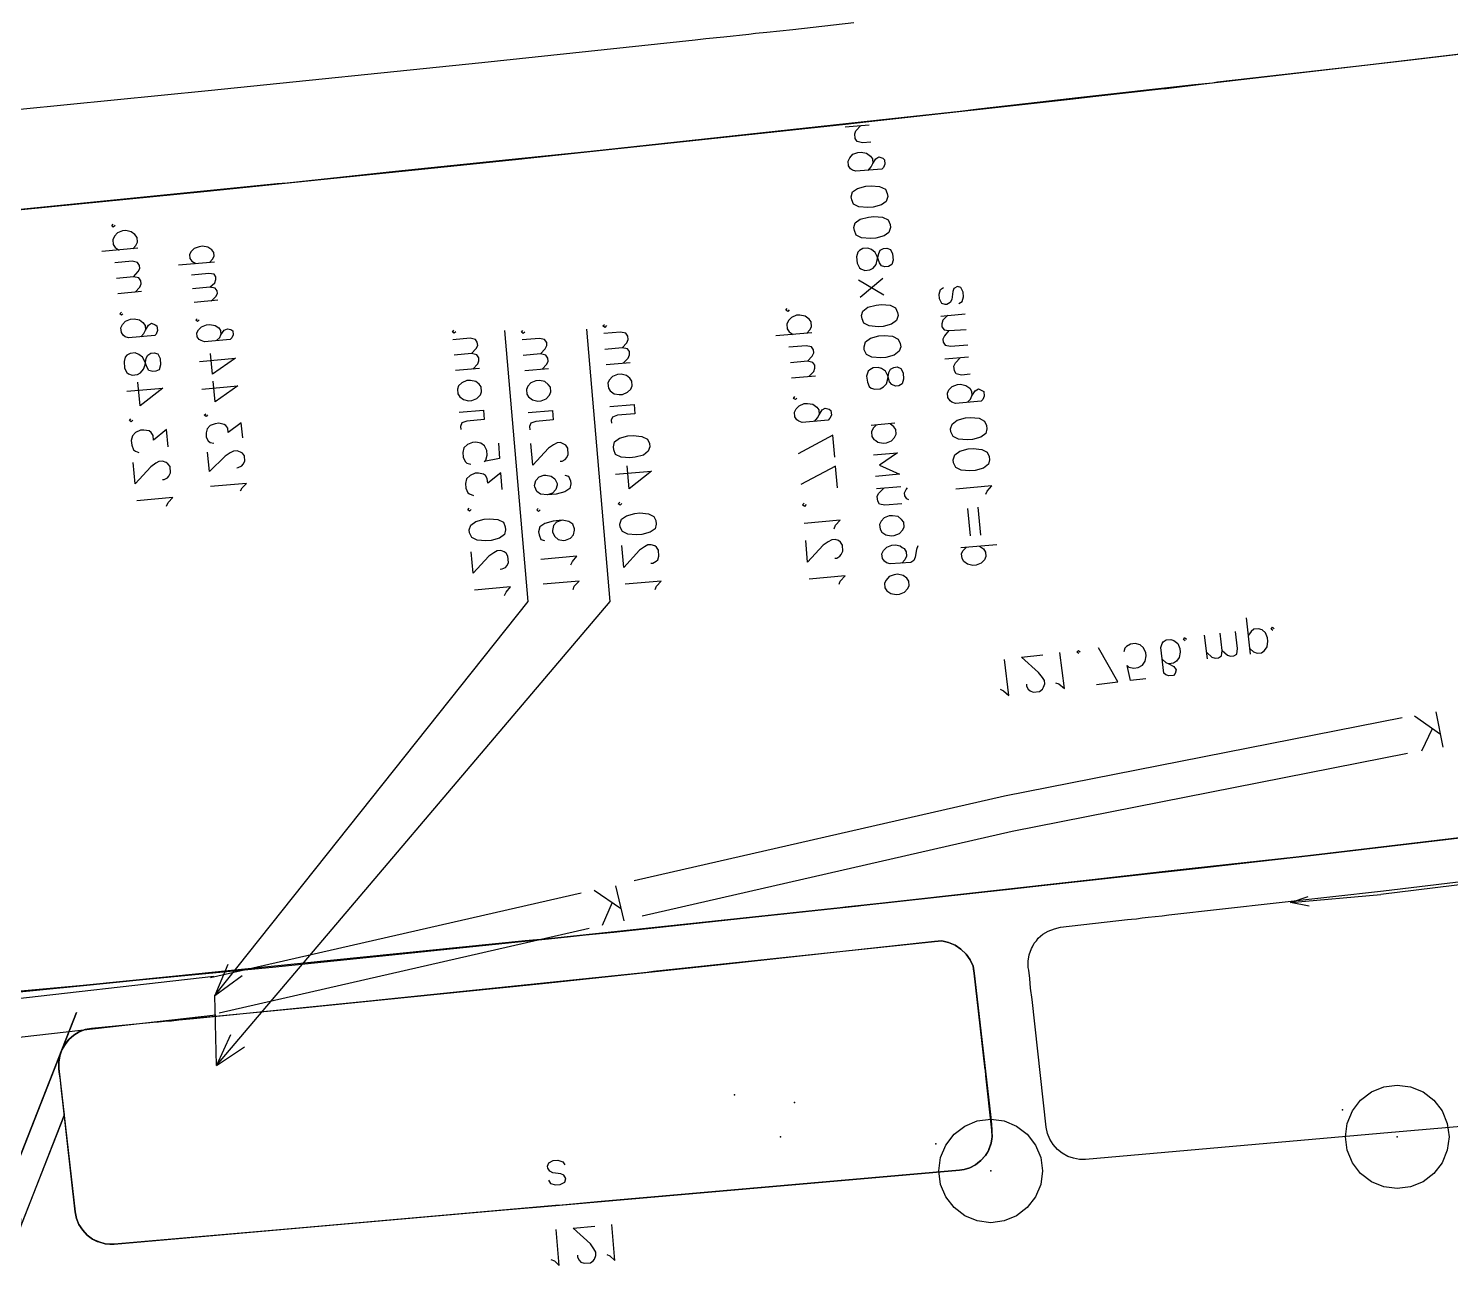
# Model space of a CAD drawing. Header units: metres. Extents: x 131 to 658, y 22 to 173.
# Drawn here: x 569.84 to 611.02, y 103.27 to 139.1 of the extents above; entities that cross this region are included whole.
import ezdxf

# ---------------------------------------------------------------- set-up
doc = ezdxf.new("R2010")
doc.units = ezdxf.units.M
for name, color, linetype in [('ELECTR_CABLE', 7, 'Continuous'), ('GRASS', 7, 'Continuous'), ('OVERHEAD_POWER_LINE', 7, 'Continuous'), ('ROAD', 7, 'Continuous'), ('SEWER', 7, 'Continuous'), ('SIDEWALK_PATH', 7, 'Continuous'), ('TREE', 7, 'Continuous'), ('WATER_PIPELINE', 7, 'Continuous')]:
    doc.layers.add(name, color=color, linetype=linetype)

msp = doc.modelspace()

# ---------------------------------------------------------------- linework, layer by layer
at = {"layer": 'ELECTR_CABLE'}
for points in [[(572.349, 133.391), (572.293, 133.346), (572.293, 133.346), (572.249, 133.379), (572.249, 133.379), (572.293, 133.435)], [(572.859, 132.714), (572.948, 132.813), (572.948, 132.813), (572.992, 132.913), (572.992, 132.913), (572.981, 133.046), (572.981, 133.046), (572.915, 133.135), (572.915, 133.135), (572.815, 133.213), (572.815, 133.213), (572.66, 133.246), (572.66, 133.246), (572.56, 133.235), (572.56, 133.235), (572.415, 133.18), (572.415, 133.18), (572.327, 133.08), (572.327, 133.08), (572.282, 132.98), (572.282, 132.98), (572.293, 132.847), (572.293, 132.847), (572.349, 132.758), (572.349, 132.758), (572.46, 132.68)], [(573.004, 132.736), (571.96, 132.636)], [(575.079, 132.325), (575.167, 132.414), (575.167, 132.414), (575.212, 132.503), (575.212, 132.503), (575.201, 132.614), (575.201, 132.614), (575.145, 132.691), (575.145, 132.691), (575.034, 132.769), (575.034, 132.769), (574.879, 132.791), (574.879, 132.791), (574.779, 132.78), (574.779, 132.78), (574.635, 132.725), (574.635, 132.725), (574.546, 132.636), (574.546, 132.636), (574.502, 132.558), (574.502, 132.558), (574.513, 132.436), (574.513, 132.436), (574.568, 132.358), (574.568, 132.358), (574.679, 132.292)], [(572.881, 131.904), (573.015, 132.059), (573.015, 132.059), (573.059, 132.148), (573.059, 132.148), (573.048, 132.236), (573.048, 132.236), (572.992, 132.325), (572.992, 132.325), (572.837, 132.358), (572.837, 132.358), (572.338, 132.314)], [(575.223, 132.336), (574.18, 132.248)], [(572.926, 131.46), (573.059, 131.604), (573.059, 131.604), (573.103, 131.704), (573.103, 131.704), (573.092, 131.793), (573.092, 131.793), (573.037, 131.881), (573.037, 131.881), (572.881, 131.904), (572.881, 131.904), (572.382, 131.859)], [(575.09, 131.604), (575.234, 131.737), (575.234, 131.737), (575.267, 131.826), (575.267, 131.826), (575.267, 131.904), (575.267, 131.904), (575.212, 131.981), (575.212, 131.981), (575.056, 132.003), (575.056, 132.003), (574.557, 131.959)], [(573.114, 131.482), (572.427, 131.415)], [(575.123, 131.204), (575.267, 131.338), (575.267, 131.338), (575.312, 131.426), (575.312, 131.426), (575.301, 131.504), (575.301, 131.504), (575.245, 131.582), (575.245, 131.582), (575.09, 131.604), (575.09, 131.604), (574.59, 131.56)], [(575.323, 131.227), (574.635, 131.16)], [(572.571, 130.838), (572.526, 130.794), (572.526, 130.794), (572.482, 130.838), (572.482, 130.838), (572.526, 130.883)], [(573.092, 130.172), (573.181, 130.261), (573.181, 130.261), (573.225, 130.361), (573.225, 130.361), (573.314, 130.505), (573.314, 130.505), (573.403, 130.561), (573.403, 130.561), (573.503, 130.516), (573.503, 130.516), (573.558, 130.483), (573.558, 130.483), (573.57, 130.35), (573.57, 130.35), (573.536, 130.25), (573.536, 130.25), (573.492, 130.206), (573.492, 130.206), (572.737, 130.139), (572.737, 130.139), (572.637, 130.172), (572.637, 130.172), (572.582, 130.217), (572.582, 130.217), (572.526, 130.294), (572.526, 130.294), (572.515, 130.428), (572.515, 130.428), (572.56, 130.528), (572.56, 130.528), (572.648, 130.627), (572.648, 130.627), (572.793, 130.683), (572.793, 130.683), (572.893, 130.694), (572.893, 130.694), (573.048, 130.661), (573.048, 130.661), (573.148, 130.583), (573.148, 130.583), (573.214, 130.494), (573.214, 130.494), (573.225, 130.361)], [(574.779, 130.661), (574.735, 130.616), (574.735, 130.616), (574.679, 130.65), (574.679, 130.65), (574.724, 130.694)], [(575.278, 130.061), (575.378, 130.15), (575.378, 130.15), (575.412, 130.228), (575.412, 130.228), (575.5, 130.361), (575.5, 130.361), (575.6, 130.405), (575.6, 130.405), (575.7, 130.383), (575.7, 130.383), (575.756, 130.339), (575.756, 130.339), (575.767, 130.228), (575.767, 130.228), (575.722, 130.139), (575.722, 130.139), (575.678, 130.095), (575.678, 130.095), (574.934, 130.028), (574.934, 130.028), (574.835, 130.061), (574.835, 130.061), (574.779, 130.095), (574.779, 130.095), (574.724, 130.172), (574.724, 130.172), (574.712, 130.283), (574.712, 130.283), (574.757, 130.372), (574.757, 130.372), (574.846, 130.461), (574.846, 130.461), (574.99, 130.516), (574.99, 130.516), (575.09, 130.528), (575.09, 130.528), (575.245, 130.494), (575.245, 130.494), (575.345, 130.428), (575.345, 130.428), (575.4, 130.35), (575.4, 130.35), (575.412, 130.228)], [(573.658, 129.362), (573.625, 129.218), (573.625, 129.218), (573.525, 129.174), (573.525, 129.174), (573.436, 129.163), (573.436, 129.163), (573.325, 129.196), (573.325, 129.196), (573.27, 129.285), (573.27, 129.285), (573.203, 129.451), (573.203, 129.451), (573.137, 129.584), (573.137, 129.584), (573.037, 129.662), (573.037, 129.662), (572.926, 129.706), (572.926, 129.706), (572.782, 129.684), (572.782, 129.684), (572.682, 129.64), (572.682, 129.64), (572.637, 129.584), (572.637, 129.584), (572.604, 129.451), (572.604, 129.451), (572.615, 129.263), (572.615, 129.263), (572.682, 129.14), (572.682, 129.14), (572.737, 129.096), (572.737, 129.096), (572.837, 129.063), (572.837, 129.063), (572.992, 129.074), (572.992, 129.074), (573.081, 129.129), (573.081, 129.129), (573.17, 129.229), (573.17, 129.229), (573.214, 129.362), (573.214, 129.362), (573.248, 129.551), (573.248, 129.551), (573.292, 129.64), (573.292, 129.64), (573.381, 129.695), (573.381, 129.695), (573.481, 129.706), (573.481, 129.706), (573.581, 129.673), (573.581, 129.673), (573.647, 129.54), (573.647, 129.54), (573.658, 129.362)], [(574.79, 129.451), (575.833, 129.551), (575.833, 129.551), (575.167, 129.085), (575.167, 129.085), (575.112, 129.684)], [(572.682, 128.597), (573.725, 128.685), (573.725, 128.685), (573.07, 128.175), (573.07, 128.175), (573.004, 128.852)], [(574.857, 128.652), (575.9, 128.752), (575.9, 128.752), (575.245, 128.286), (575.245, 128.286), (575.19, 128.885)], [(572.859, 127.753), (572.815, 127.709), (572.815, 127.709), (572.759, 127.742), (572.759, 127.742), (572.804, 127.798)], [(575.023, 127.909), (574.979, 127.864), (574.979, 127.864), (574.923, 127.898), (574.923, 127.898), (574.968, 127.942)], [(576.044, 127.243), (576, 127.676), (576, 127.676), (575.622, 127.398), (575.622, 127.398), (575.611, 127.52), (575.611, 127.52), (575.556, 127.598), (575.556, 127.598), (575.5, 127.631), (575.5, 127.631), (575.345, 127.665), (575.345, 127.665), (575.245, 127.653), (575.245, 127.653), (575.101, 127.598), (575.101, 127.598), (575.012, 127.509), (575.012, 127.509), (574.979, 127.387), (574.979, 127.387), (574.979, 127.265), (574.979, 127.265), (575.045, 127.154), (575.045, 127.154), (575.101, 127.11), (575.101, 127.11), (575.201, 127.088)], [(573.88, 126.988), (573.836, 127.487), (573.836, 127.487), (573.459, 127.176), (573.459, 127.176), (573.447, 127.309), (573.447, 127.309), (573.392, 127.398), (573.392, 127.398), (573.336, 127.443), (573.336, 127.443), (573.181, 127.465), (573.181, 127.465), (573.081, 127.465), (573.081, 127.465), (572.937, 127.398), (572.937, 127.398), (572.848, 127.298), (572.848, 127.298), (572.815, 127.165), (572.815, 127.165), (572.826, 127.032), (572.826, 127.032), (572.881, 126.899), (572.881, 126.899), (572.937, 126.855), (572.937, 126.855), (573.037, 126.821)], [(575.867, 126.377), (575.911, 126.388), (575.911, 126.388), (576.011, 126.433), (576.011, 126.433), (576.055, 126.477), (576.055, 126.477), (576.1, 126.566), (576.1, 126.566), (576.088, 126.721), (576.088, 126.721), (576.033, 126.799), (576.033, 126.799), (575.978, 126.832), (575.978, 126.832), (575.878, 126.866), (575.878, 126.866), (575.778, 126.855), (575.778, 126.855), (575.678, 126.81), (575.678, 126.81), (575.534, 126.71), (575.534, 126.71), (575.079, 126.266), (575.079, 126.266), (575.023, 126.832)], [(573.714, 126.033), (573.769, 126.033), (573.769, 126.033), (573.858, 126.089), (573.858, 126.089), (573.902, 126.133), (573.902, 126.133), (573.947, 126.233), (573.947, 126.233), (573.936, 126.411), (573.936, 126.411), (573.869, 126.488), (573.869, 126.488), (573.825, 126.533), (573.825, 126.533), (573.714, 126.566), (573.714, 126.566), (573.614, 126.555), (573.614, 126.555), (573.525, 126.511), (573.525, 126.511), (573.381, 126.4), (573.381, 126.4), (572.926, 125.911), (572.926, 125.911), (572.87, 126.533)], [(575.978, 125.712), (576.022, 125.8), (576.022, 125.8), (576.155, 125.922), (576.155, 125.922), (575.112, 125.834)], [(573.836, 125.268), (573.88, 125.368), (573.88, 125.368), (574.013, 125.512), (574.013, 125.512), (572.97, 125.423)]]:
    msp.add_lwpolyline(points, dxfattribs=at)
at = {"layer": 'GRASS'}
for points in [[(593.743, 139.261), (591.968, 139.061), (591.224, 138.983), (590.892, 138.95), (590.703, 138.928), (589.971, 138.85), (589.449, 138.795), (589.149, 138.761), (582.968, 138.107), (575.045, 137.297), (569.597, 136.753)], [(615.46, 107.657), (609.312, 107.124), (600.446, 106.348), (600.279, 106.348), (600.102, 106.381), (599.935, 106.436), (599.769, 106.525), (599.636, 106.636), (599.514, 106.78), (599.414, 106.936), (599.347, 107.102), (599.314, 107.28), (598.903, 110.975), (598.859, 111.308), (598.837, 111.585), (598.804, 111.829), (598.792, 111.907), (598.792, 112.018), (598.792, 112.096), (598.804, 112.207), (598.815, 112.273), (598.881, 112.451), (598.914, 112.506), (598.959, 112.606), (599.025, 112.673), (599.081, 112.751), (599.148, 112.817), (599.214, 112.873), (599.369, 112.961), (599.547, 113.028), (599.725, 113.072), (601.666, 113.294), (601.777, 113.305), (601.922, 113.316), (602.088, 113.339), (602.266, 113.361), (602.465, 113.383), (602.665, 113.405), (602.865, 113.427), (609.079, 114.127), (612.208, 114.504)]]:
    msp.add_lwpolyline(points, dxfattribs=at)
msp.add_lwpolyline([(571.295, 104.461), (571.228, 104.639), (571.184, 104.827), (570.829, 108.012), (570.795, 108.345), (570.762, 108.645), (570.729, 108.878), (570.718, 108.978), (570.718, 109.089), (570.718, 109.166), (570.729, 109.277), (570.74, 109.344), (570.806, 109.521), (570.829, 109.577), (570.895, 109.677), (570.94, 109.743), (571.006, 109.821), (571.073, 109.876), (571.15, 109.943), (571.306, 110.043), (571.483, 110.109), (571.661, 110.143), (573.336, 110.309), (573.447, 110.32), (573.603, 110.331), (573.78, 110.354), (573.98, 110.365), (574.191, 110.387), (574.402, 110.409), (574.613, 110.431), (579.806, 110.953), (580.261, 110.997), (587.751, 111.774), (587.94, 111.796), (596.074, 112.662), (596.285, 112.673), (596.484, 112.628), (596.673, 112.551), (596.839, 112.44), (596.995, 112.296), (597.106, 112.129), (597.195, 111.94), (597.228, 111.741), (597.694, 107.646), (597.727, 107.369), (597.738, 107.191), (597.738, 107.147), (597.749, 107.002), (597.738, 106.947), (597.716, 106.814), (597.649, 106.625), (597.638, 106.603), (597.55, 106.459), (597.527, 106.436), (597.416, 106.314), (597.383, 106.292), (597.261, 106.192), (597.095, 106.104), (596.939, 106.059), (596.795, 106.037), (586.421, 105.131), (585.288, 105.027), (585.099, 105.016), (577.664, 104.361), (572.316, 103.895), (572.193, 103.895), (572.06, 103.906), (571.872, 103.962), (571.694, 104.04), (571.539, 104.151), (571.406, 104.295)], close=True, dxfattribs=at)
at = {"layer": 'GROUND'}
for points in [[(610.977, 107.002), (610.926, 106.614), (610.776, 106.252), (610.537, 105.941), (610.227, 105.703), (609.865, 105.553), (609.477, 105.502), (609.088, 105.553), (608.727, 105.703), (608.416, 105.941), (608.178, 106.252), (608.028, 106.614), (607.977, 107.002), (608.028, 107.39), (608.178, 107.752), (608.416, 108.063), (608.727, 108.301), (609.088, 108.451), (609.477, 108.502), (609.865, 108.451), (610.227, 108.301), (610.537, 108.063), (610.776, 107.752), (610.926, 107.39)], [(599.203, 106.015), (599.152, 105.626), (599.002, 105.265), (598.764, 104.954), (598.453, 104.715), (598.091, 104.566), (597.703, 104.515), (597.315, 104.566), (596.953, 104.715), (596.642, 104.954), (596.404, 105.265), (596.254, 105.626), (596.203, 106.015), (596.254, 106.403), (596.404, 106.765), (596.642, 107.075), (596.953, 107.314), (597.315, 107.463), (597.703, 107.515), (598.091, 107.463), (598.453, 107.314), (598.764, 107.075), (599.002, 106.765), (599.152, 106.403)]]:
    msp.add_lwpolyline(points, close=True, dxfattribs=at)
at = {"layer": 'OVERHEAD_POWER_LINE'}
for points in [[(611.598, 114.337), (609.001, 114.016)], [(606.383, 113.783), (609.001, 114.016)], [(606.926, 113.683), (606.383, 113.783), (606.383, 113.783), (606.893, 113.96)]]:
    msp.add_lwpolyline(points, dxfattribs=at)
at = {"layer": 'ROAD'}
for points in [[(566.789, 133.579), (574.912, 134.378), (580.66, 134.966), (584.122, 135.321), (584.2, 135.332), (593.499, 136.331), (594.176, 136.409), (600.09, 137.064), (600.745, 137.141), (602.643, 137.352), (602.787, 137.363), (603.874, 137.496), (609.867, 138.195), (612.064, 138.451)], [(612.008, 115.747), (607.048, 115.159), (606.549, 115.103), (603.542, 114.77), (602.754, 114.681), (600.557, 114.437), (594.575, 113.771), (593.488, 113.649), (593.344, 113.638), (593.343, 113.638), (591.446, 113.427), (590.802, 113.361), (584.899, 112.739), (584.222, 112.673), (574.956, 111.741), (574.868, 111.73), (574.867, 111.73), (571.416, 111.386), (565.69, 110.864)]]:
    msp.add_lwpolyline(points, dxfattribs=at)
at = {"layer": 'SEWER'}
for points in [[(575.611, 111.996), (575.234, 111.097), (575.234, 111.097), (584.311, 122.505), (584.311, 122.505), (583.634, 130.35)], [(575.689, 109.954), (575.278, 109.066), (575.278, 109.066), (586.686, 122.505), (586.686, 122.505), (586.009, 130.394)], [(582.214, 130.317), (582.169, 130.272), (582.169, 130.272), (582.114, 130.306), (582.114, 130.306), (582.158, 130.361)], [(584.211, 130.306), (584.167, 130.261), (584.167, 130.261), (584.111, 130.306), (584.111, 130.306), (584.156, 130.35)], [(586.575, 130.494), (586.53, 130.439), (586.53, 130.439), (586.475, 130.483), (586.475, 130.483), (586.519, 130.528)], [(587.03, 129.851), (587.163, 129.995), (587.163, 129.995), (587.207, 130.095), (587.207, 130.095), (587.196, 130.184), (587.196, 130.184), (587.141, 130.272), (587.141, 130.272), (586.985, 130.306), (586.985, 130.306), (586.497, 130.261)], [(582.669, 129.684), (582.802, 129.828), (582.802, 129.828), (582.846, 129.917), (582.846, 129.917), (582.835, 130.017), (582.835, 130.017), (582.78, 130.095), (582.78, 130.095), (582.624, 130.128), (582.624, 130.128), (582.125, 130.084)], [(584.666, 129.673), (584.799, 129.817), (584.799, 129.817), (584.844, 129.917), (584.844, 129.917), (584.844, 130.006), (584.844, 130.006), (584.777, 130.095), (584.777, 130.095), (584.633, 130.117), (584.633, 130.117), (584.134, 130.084)], [(587.063, 129.407), (587.207, 129.551), (587.207, 129.551), (587.241, 129.651), (587.241, 129.651), (587.241, 129.74), (587.241, 129.74), (587.185, 129.817), (587.185, 129.817), (587.03, 129.851), (587.03, 129.851), (586.53, 129.806)], [(582.702, 129.229), (582.846, 129.385), (582.846, 129.385), (582.88, 129.473), (582.88, 129.473), (582.88, 129.562), (582.88, 129.562), (582.824, 129.651), (582.824, 129.651), (582.669, 129.684), (582.669, 129.684), (582.169, 129.64)], [(584.711, 129.229), (584.844, 129.373), (584.844, 129.373), (584.888, 129.462), (584.888, 129.462), (584.877, 129.551), (584.877, 129.551), (584.822, 129.64), (584.822, 129.64), (584.666, 129.673), (584.666, 129.673), (584.167, 129.629)], [(587.263, 129.418), (586.564, 129.362)], [(582.902, 129.251), (582.203, 129.196)], [(584.899, 129.24), (584.211, 129.185)], [(587.318, 128.752), (587.307, 128.885), (587.307, 128.885), (587.252, 128.974), (587.252, 128.974), (587.152, 129.052), (587.152, 129.052), (586.997, 129.085), (586.997, 129.085), (586.897, 129.074), (586.897, 129.074), (586.752, 129.018), (586.752, 129.018), (586.653, 128.918), (586.653, 128.918), (586.619, 128.83), (586.619, 128.83), (586.63, 128.685), (586.63, 128.685), (586.686, 128.608), (586.686, 128.608), (586.797, 128.519), (586.797, 128.519), (586.941, 128.497), (586.941, 128.497), (587.041, 128.497), (587.041, 128.497), (587.185, 128.563), (587.185, 128.563), (587.285, 128.652), (587.285, 128.652), (587.318, 128.752)], [(582.957, 128.574), (582.946, 128.719), (582.946, 128.719), (582.891, 128.796), (582.891, 128.796), (582.791, 128.874), (582.791, 128.874), (582.636, 128.907), (582.636, 128.907), (582.536, 128.907), (582.536, 128.907), (582.391, 128.841), (582.391, 128.841), (582.292, 128.752), (582.292, 128.752), (582.258, 128.652), (582.258, 128.652), (582.269, 128.519), (582.269, 128.519), (582.325, 128.43), (582.325, 128.43), (582.436, 128.353), (582.436, 128.353), (582.58, 128.319), (582.58, 128.319), (582.68, 128.33), (582.68, 128.33), (582.824, 128.386), (582.824, 128.386), (582.924, 128.486), (582.924, 128.486), (582.957, 128.574)], [(584.966, 128.574), (584.955, 128.708), (584.955, 128.708), (584.888, 128.785), (584.888, 128.785), (584.788, 128.874), (584.788, 128.874), (584.633, 128.907), (584.633, 128.907), (584.533, 128.896), (584.533, 128.896), (584.389, 128.841), (584.389, 128.841), (584.3, 128.741), (584.3, 128.741), (584.256, 128.641), (584.256, 128.641), (584.267, 128.508), (584.267, 128.508), (584.322, 128.43), (584.322, 128.43), (584.433, 128.341), (584.433, 128.341), (584.589, 128.308), (584.589, 128.308), (584.688, 128.319), (584.688, 128.319), (584.833, 128.375), (584.833, 128.375), (584.921, 128.475), (584.921, 128.475), (584.966, 128.574)], [(586.675, 128.153), (587.374, 128.208), (587.374, 128.208), (587.396, 127.942), (587.396, 127.942), (586.897, 127.898), (586.897, 127.898), (586.752, 127.842), (586.752, 127.842), (586.708, 127.753), (586.708, 127.753), (586.719, 127.665)], [(582.314, 127.986), (583.013, 128.042), (583.013, 128.042), (583.035, 127.776), (583.035, 127.776), (582.536, 127.731), (582.536, 127.731), (582.391, 127.676), (582.391, 127.676), (582.347, 127.576), (582.347, 127.576), (582.358, 127.487)], [(584.311, 127.975), (585.01, 128.031), (585.01, 128.031), (585.032, 127.764), (585.032, 127.764), (584.533, 127.72), (584.533, 127.72), (584.389, 127.665), (584.389, 127.665), (584.344, 127.576), (584.344, 127.576), (584.356, 127.476)], [(587.829, 126.988), (587.784, 126.855), (587.784, 126.855), (587.651, 126.744), (587.651, 126.744), (587.407, 126.688), (587.407, 126.688), (587.252, 126.666), (587.252, 126.666), (586.997, 126.688), (586.997, 126.688), (586.841, 126.766), (586.841, 126.766), (586.786, 126.899), (586.786, 126.899), (586.775, 126.988), (586.775, 126.988), (586.808, 127.132), (586.808, 127.132), (586.952, 127.232), (586.952, 127.232), (587.196, 127.298), (587.196, 127.298), (587.352, 127.309), (587.352, 127.309), (587.596, 127.287), (587.596, 127.287), (587.762, 127.21), (587.762, 127.21), (587.818, 127.076), (587.818, 127.076), (587.829, 126.988)], [(583.446, 127.088), (583.479, 126.644), (583.479, 126.644), (583.035, 126.555), (583.035, 126.555), (583.079, 126.599), (583.079, 126.599), (583.124, 126.744), (583.124, 126.744), (583.113, 126.877), (583.113, 126.877), (583.046, 127.01), (583.046, 127.01), (582.935, 127.088), (582.935, 127.088), (582.791, 127.121), (582.791, 127.121), (582.691, 127.11), (582.691, 127.11), (582.547, 127.054), (582.547, 127.054), (582.447, 126.954), (582.447, 126.954), (582.414, 126.821), (582.414, 126.821), (582.425, 126.688), (582.425, 126.688), (582.48, 126.555), (582.48, 126.555), (582.536, 126.511), (582.536, 126.511), (582.647, 126.477)], [(585.232, 126.566), (585.288, 126.566), (585.288, 126.566), (585.376, 126.621), (585.376, 126.621), (585.432, 126.677), (585.432, 126.677), (585.465, 126.766), (585.465, 126.766), (585.454, 126.943), (585.454, 126.943), (585.399, 127.032), (585.399, 127.032), (585.343, 127.065), (585.343, 127.065), (585.243, 127.11), (585.243, 127.11), (585.143, 127.099), (585.143, 127.099), (585.044, 127.043), (585.044, 127.043), (584.899, 126.943), (584.899, 126.943), (584.444, 126.455), (584.444, 126.455), (584.389, 127.076)], [(583.557, 125.745), (583.512, 126.233), (583.512, 126.233), (583.135, 125.933), (583.135, 125.933), (583.124, 126.067), (583.124, 126.067), (583.068, 126.155), (583.068, 126.155), (583.013, 126.189), (583.013, 126.189), (582.869, 126.222), (582.869, 126.222), (582.769, 126.222), (582.769, 126.222), (582.624, 126.155), (582.624, 126.155), (582.525, 126.056), (582.525, 126.056), (582.491, 125.922), (582.491, 125.922), (582.502, 125.789), (582.502, 125.789), (582.558, 125.656), (582.558, 125.656), (582.613, 125.623), (582.613, 125.623), (582.724, 125.578)], [(585.365, 126.166), (585.476, 126.133), (585.476, 126.133), (585.532, 126), (585.532, 126), (585.543, 125.911), (585.543, 125.911), (585.51, 125.778), (585.51, 125.778), (585.365, 125.678), (585.365, 125.678), (585.121, 125.612), (585.121, 125.612), (584.866, 125.589), (584.866, 125.589), (584.666, 125.612), (584.666, 125.612), (584.555, 125.689), (584.555, 125.689), (584.5, 125.823), (584.5, 125.823), (584.489, 125.867), (584.489, 125.867), (584.533, 126.011), (584.533, 126.011), (584.622, 126.111), (584.622, 126.111), (584.766, 126.166), (584.766, 126.166), (584.822, 126.166), (584.822, 126.166), (584.977, 126.133), (584.977, 126.133), (585.077, 126.056), (585.077, 126.056), (585.143, 125.922), (585.143, 125.922), (585.143, 125.878), (585.143, 125.878), (585.11, 125.745), (585.11, 125.745), (585.01, 125.645), (585.01, 125.645), (584.866, 125.589)], [(586.841, 126.189), (587.884, 126.277), (587.884, 126.277), (587.23, 125.767), (587.23, 125.767), (587.174, 126.433)], [(582.658, 125.168), (582.613, 125.123), (582.613, 125.123), (582.558, 125.157), (582.558, 125.157), (582.602, 125.212)], [(587.019, 125.345), (586.974, 125.29), (586.974, 125.29), (586.919, 125.334), (586.919, 125.334), (586.963, 125.379)], [(583.656, 124.58), (583.623, 124.447), (583.623, 124.447), (583.479, 124.336), (583.479, 124.336), (583.235, 124.269), (583.235, 124.269), (583.079, 124.258), (583.079, 124.258), (582.835, 124.28), (582.835, 124.28), (582.68, 124.358), (582.68, 124.358), (582.613, 124.491), (582.613, 124.491), (582.602, 124.58), (582.602, 124.58), (582.647, 124.713), (582.647, 124.713), (582.791, 124.824), (582.791, 124.824), (583.035, 124.89), (583.035, 124.89), (583.179, 124.901), (583.179, 124.901), (583.434, 124.879), (583.434, 124.879), (583.59, 124.802), (583.59, 124.802), (583.645, 124.668), (583.645, 124.668), (583.656, 124.58)], [(584.655, 125.157), (584.611, 125.112), (584.611, 125.112), (584.555, 125.157), (584.555, 125.157), (584.6, 125.201)], [(585.288, 124.857), (585.132, 124.802), (585.132, 124.802), (585.044, 124.702), (585.044, 124.702), (585.01, 124.557), (585.01, 124.557), (585.01, 124.513), (585.01, 124.513), (585.077, 124.391), (585.077, 124.391), (585.177, 124.302), (585.177, 124.302), (585.332, 124.269), (585.332, 124.269), (585.388, 124.28), (585.388, 124.28), (585.532, 124.336), (585.532, 124.336), (585.621, 124.435), (585.621, 124.435), (585.654, 124.569), (585.654, 124.569), (585.654, 124.613), (585.654, 124.613), (585.598, 124.746), (585.598, 124.746), (585.487, 124.824), (585.487, 124.824), (585.288, 124.857), (585.288, 124.857), (585.032, 124.835), (585.032, 124.835), (584.788, 124.768), (584.788, 124.768), (584.644, 124.668), (584.644, 124.668), (584.611, 124.524), (584.611, 124.524), (584.622, 124.435), (584.622, 124.435), (584.677, 124.302), (584.677, 124.302), (584.777, 124.269)], [(588.017, 124.746), (587.984, 124.613), (587.984, 124.613), (587.84, 124.513), (587.84, 124.513), (587.596, 124.447), (587.596, 124.447), (587.44, 124.435), (587.44, 124.435), (587.196, 124.458), (587.196, 124.458), (587.041, 124.535), (587.041, 124.535), (586.974, 124.657), (586.974, 124.657), (586.963, 124.746), (586.963, 124.746), (587.008, 124.89), (587.008, 124.89), (587.152, 124.99), (587.152, 124.99), (587.396, 125.057), (587.396, 125.057), (587.54, 125.068), (587.54, 125.068), (587.796, 125.046), (587.796, 125.046), (587.951, 124.968), (587.951, 124.968), (588.006, 124.846), (588.006, 124.846), (588.017, 124.746)], [(583.501, 123.437), (583.557, 123.448), (583.557, 123.448), (583.656, 123.492), (583.656, 123.492), (583.701, 123.548), (583.701, 123.548), (583.734, 123.636), (583.734, 123.636), (583.723, 123.814), (583.723, 123.814), (583.668, 123.903), (583.668, 123.903), (583.612, 123.947), (583.612, 123.947), (583.512, 123.98), (583.512, 123.98), (583.412, 123.969), (583.412, 123.969), (583.312, 123.914), (583.312, 123.914), (583.168, 123.814), (583.168, 123.814), (582.713, 123.326), (582.713, 123.326), (582.658, 123.947)], [(587.862, 123.614), (587.918, 123.614), (587.918, 123.614), (588.017, 123.67), (588.017, 123.67), (588.062, 123.714), (588.062, 123.714), (588.095, 123.814), (588.095, 123.814), (588.084, 123.992), (588.084, 123.992), (588.029, 124.08), (588.029, 124.08), (587.973, 124.114), (587.973, 124.114), (587.873, 124.147), (587.873, 124.147), (587.773, 124.147), (587.773, 124.147), (587.673, 124.091), (587.673, 124.091), (587.529, 123.992), (587.529, 123.992), (587.074, 123.492), (587.074, 123.492), (587.019, 124.125)], [(585.543, 123.57), (585.587, 123.659), (585.587, 123.659), (585.72, 123.814), (585.72, 123.814), (584.677, 123.725)], [(583.623, 122.682), (583.668, 122.771), (583.668, 122.771), (583.801, 122.926), (583.801, 122.926), (582.758, 122.837)], [(585.609, 122.849), (585.643, 122.948), (585.643, 122.948), (585.787, 123.093), (585.787, 123.093), (584.744, 123.004)], [(587.984, 122.849), (588.029, 122.948), (588.029, 122.948), (588.162, 123.093), (588.162, 123.093), (587.119, 123.004)], [(609.623, 119.131), (598.104, 116.867), (598.104, 116.867), (587.374, 114.415)], [(610.733, 118.654), (609.978, 119.187)], [(610.599, 119.309), (610.799, 118.288)], [(610.488, 118.82), (610.178, 118.166)], [(609.778, 118.099), (598.326, 115.847), (598.326, 115.847), (587.607, 113.394)], [(586.985, 113.616), (586.22, 114.138)], [(586.841, 114.271), (587.074, 113.261)], [(585.842, 114.06), (575.112, 111.608)], [(586.741, 113.783), (586.453, 113.117)], [(586.076, 113.039), (575.356, 110.587)], [(548.746, 108.645), (575.201, 111.652)], [(575.234, 111.097), (576.022, 111.674)], [(575.278, 109.066), (575.234, 111.097)], [(548.912, 107.546), (575.267, 110.531)], [(575.278, 109.066), (576.088, 109.61)]]:
    msp.add_lwpolyline(points, dxfattribs=at)
at = {"layer": 'SIDEWALK_PATH'}
for points in [[(613.34, 138.595), (610.4, 138.251), (608.613, 138.04), (604.274, 137.541), (604.13, 137.518), (603.608, 137.463), (600.224, 137.086), (599.136, 136.964), (597.35, 136.764), (596.817, 136.697), (595.197, 136.52), (586.12, 135.532), (584.122, 135.332), (580.461, 134.955), (577.331, 134.622), (577.043, 134.6), (567.955, 133.69)], [(569.286, 111.175), (571.239, 111.363), (573.248, 111.563), (573.259, 111.563), (574.868, 111.719), (576.899, 111.918), (583.923, 112.64), (584.899, 112.739), (585.443, 112.795), (585.965, 112.85), (586.786, 112.928), (590.803, 113.361), (593.877, 113.694), (593.943, 113.705), (598.149, 114.16), (598.16, 114.16), (598.926, 114.249), (603.986, 114.815), (607.048, 115.159), (616.181, 116.235)], [(569.333, 103.691), (570.873, 107.624), (571.184, 104.827), (571.228, 104.639), (571.295, 104.461), (571.406, 104.295), (571.539, 104.151), (571.694, 104.04), (571.827, 103.973), (571.872, 103.962), (572.06, 103.906), (572.193, 103.895), (572.316, 103.895), (583.401, 104.865), (585.099, 105.016), (584.447, 104.957), (596.795, 106.037), (596.939, 106.059), (597.095, 106.104), (597.261, 106.192), (597.416, 106.314), (597.55, 106.459), (597.625, 106.581), (597.711, 106.798), (597.716, 106.814), (597.749, 107.002), (597.738, 107.191), (597.561, 108.767), (597.55, 108.922), (597.538, 109.011), (597.538, 109.033), (597.228, 111.741), (597.217, 111.796), (597.195, 111.94), (597.106, 112.129), (596.995, 112.296), (596.839, 112.44), (596.673, 112.551), (596.484, 112.628), (596.285, 112.673), (596.074, 112.662), (593.422, 112.373), (589.982, 111.996), (585.443, 111.508), (584.91, 111.452), (583.878, 111.341), (583.39, 111.297), (577.764, 110.731), (574.346, 110.398), (572.748, 110.243), (571.661, 110.143), (571.483, 110.109), (571.306, 110.043), (571.15, 109.943), (571.006, 109.821), (570.895, 109.677), (570.806, 109.521), (571.227, 110.605), (571.227, 110.605), (569.464, 106.092)]]:
    msp.add_lwpolyline(points, dxfattribs=at)
msp.add_lwpolyline([(570.74, 109.344), (570.718, 109.166), (570.718, 108.978), (570.84, 107.879), (570.862, 107.724), (570.873, 107.635), (570.873, 107.624), (569.519, 104.184), (569.586, 104.361), (569.619, 104.55), (569.608, 104.739), (569.486, 105.837), (569.475, 105.993), (569.464, 106.081), (569.464, 106.092), (570.806, 109.521)], close=True, dxfattribs=at)
at = {"layer": 'TREE'}
for p in [(590.287, 108.22), (592.02, 107.995), (607.89, 107.788), (591.619, 106.997), (596.116, 106.801), (609.477, 107.002), (597.703, 106.015)]:
    msp.add_point(p, dxfattribs=at)
at = {"layer": 'WATER_PIPELINE'}
for points in [[(594.187, 136.298), (593.488, 136.242)], [(594.232, 135.81), (593.988, 135.787), (593.988, 135.787), (593.832, 135.821), (593.832, 135.821), (593.777, 135.909), (593.777, 135.909), (593.766, 136.043), (593.766, 136.043), (593.799, 136.131), (593.799, 136.131), (593.943, 136.287)], [(594.154, 134.988), (594.243, 135.088), (594.243, 135.088), (594.287, 135.188), (594.287, 135.188), (594.376, 135.321), (594.376, 135.321), (594.465, 135.377), (594.465, 135.377), (594.576, 135.344), (594.576, 135.344), (594.631, 135.299), (594.631, 135.299), (594.642, 135.166), (594.642, 135.166), (594.598, 135.077), (594.598, 135.077), (594.553, 135.022), (594.553, 135.022), (593.799, 134.966), (593.799, 134.966), (593.699, 135), (593.699, 135), (593.644, 135.033), (593.644, 135.033), (593.588, 135.122), (593.588, 135.122), (593.577, 135.255), (593.577, 135.255), (593.621, 135.355), (593.621, 135.355), (593.71, 135.454), (593.71, 135.454), (593.854, 135.51), (593.854, 135.51), (593.954, 135.521), (593.954, 135.521), (594.11, 135.488), (594.11, 135.488), (594.221, 135.399), (594.221, 135.399), (594.276, 135.321), (594.276, 135.321), (594.287, 135.188)], [(594.72, 134.234), (594.676, 134.09), (594.676, 134.09), (594.542, 133.99), (594.542, 133.99), (594.298, 133.923), (594.298, 133.923), (594.143, 133.912), (594.143, 133.912), (593.888, 133.934), (593.888, 133.934), (593.732, 134.012), (593.732, 134.012), (593.677, 134.134), (593.677, 134.134), (593.666, 134.223), (593.666, 134.223), (593.699, 134.367), (593.699, 134.367), (593.843, 134.467), (593.843, 134.467), (594.087, 134.533), (594.087, 134.533), (594.243, 134.545), (594.243, 134.545), (594.487, 134.522), (594.487, 134.522), (594.653, 134.445), (594.653, 134.445), (594.709, 134.323), (594.709, 134.323), (594.72, 134.234)], [(594.798, 133.335), (594.753, 133.191), (594.753, 133.191), (594.62, 133.091), (594.62, 133.091), (594.376, 133.024), (594.376, 133.024), (594.221, 133.013), (594.221, 133.013), (593.965, 133.035), (593.965, 133.035), (593.81, 133.113), (593.81, 133.113), (593.754, 133.246), (593.754, 133.246), (593.743, 133.335), (593.743, 133.335), (593.777, 133.468), (593.777, 133.468), (593.921, 133.579), (593.921, 133.579), (594.165, 133.635), (594.165, 133.635), (594.32, 133.657), (594.32, 133.657), (594.565, 133.635), (594.565, 133.635), (594.731, 133.557), (594.731, 133.557), (594.787, 133.424), (594.787, 133.424), (594.798, 133.335)], [(594.875, 132.392), (594.842, 132.259), (594.842, 132.259), (594.742, 132.203), (594.742, 132.203), (594.642, 132.192), (594.642, 132.192), (594.542, 132.225), (594.542, 132.225), (594.487, 132.314), (594.487, 132.314), (594.42, 132.492), (594.42, 132.492), (594.354, 132.614), (594.354, 132.614), (594.254, 132.702), (594.254, 132.702), (594.143, 132.736), (594.143, 132.736), (593.999, 132.725), (593.999, 132.725), (593.899, 132.669), (593.899, 132.669), (593.854, 132.625), (593.854, 132.625), (593.821, 132.481), (593.821, 132.481), (593.832, 132.303), (593.832, 132.303), (593.899, 132.17), (593.899, 132.17), (593.943, 132.137), (593.943, 132.137), (594.054, 132.092), (594.054, 132.092), (594.198, 132.114), (594.198, 132.114), (594.298, 132.159), (594.298, 132.159), (594.387, 132.259), (594.387, 132.259), (594.42, 132.403), (594.42, 132.403), (594.465, 132.58), (594.465, 132.58), (594.498, 132.68), (594.498, 132.68), (594.598, 132.725), (594.598, 132.725), (594.698, 132.736), (594.698, 132.736), (594.798, 132.702), (594.798, 132.702), (594.864, 132.569), (594.864, 132.569), (594.875, 132.392)], [(593.877, 131.815), (594.609, 131.382)], [(593.921, 131.315), (594.576, 131.87)], [(596.784, 131.138), (596.873, 131.193), (596.873, 131.193), (596.917, 131.326), (596.917, 131.326), (596.906, 131.46), (596.906, 131.46), (596.839, 131.593), (596.839, 131.593), (596.74, 131.626), (596.74, 131.626), (596.64, 131.571), (596.64, 131.571), (596.606, 131.482), (596.606, 131.482), (596.573, 131.249), (596.573, 131.249), (596.529, 131.16), (596.529, 131.16), (596.429, 131.105), (596.429, 131.105), (596.384, 131.105), (596.384, 131.105), (596.285, 131.138), (596.285, 131.138), (596.218, 131.271), (596.218, 131.271), (596.207, 131.404), (596.207, 131.404), (596.251, 131.537), (596.251, 131.537), (596.34, 131.593)], [(591.868, 130.949), (591.824, 130.905), (591.824, 130.905), (591.768, 130.938), (591.768, 130.938), (591.813, 130.994)], [(595.02, 130.783), (594.975, 130.639), (594.975, 130.639), (594.831, 130.539), (594.831, 130.539), (594.587, 130.472), (594.587, 130.472), (594.442, 130.461), (594.442, 130.461), (594.187, 130.483), (594.187, 130.483), (594.032, 130.561), (594.032, 130.561), (593.976, 130.694), (593.976, 130.694), (593.965, 130.783), (593.965, 130.783), (593.999, 130.916), (593.999, 130.916), (594.143, 131.027), (594.143, 131.027), (594.387, 131.082), (594.387, 131.082), (594.542, 131.105), (594.542, 131.105), (594.787, 131.082), (594.787, 131.082), (594.942, 131.005), (594.942, 131.005), (595.008, 130.872), (595.008, 130.872), (595.02, 130.783)], [(592.379, 130.272), (592.467, 130.372), (592.467, 130.372), (592.512, 130.461), (592.512, 130.461), (592.501, 130.605), (592.501, 130.605), (592.445, 130.683), (592.445, 130.683), (592.334, 130.772), (592.334, 130.772), (592.179, 130.794), (592.179, 130.794), (592.079, 130.794), (592.079, 130.794), (591.935, 130.727), (591.935, 130.727), (591.846, 130.639), (591.846, 130.639), (591.801, 130.539), (591.801, 130.539), (591.813, 130.405), (591.813, 130.405), (591.868, 130.317), (591.868, 130.317), (591.979, 130.239)], [(596.262, 130.772), (596.961, 130.838)], [(596.462, 130.794), (596.318, 130.65), (596.318, 130.65), (596.285, 130.55), (596.285, 130.55), (596.285, 130.461), (596.285, 130.461), (596.351, 130.372), (596.351, 130.372), (596.495, 130.35), (596.495, 130.35), (596.995, 130.383)], [(592.523, 130.283), (591.48, 130.195)], [(595.097, 129.884), (595.053, 129.751), (595.053, 129.751), (594.909, 129.64), (594.909, 129.64), (594.664, 129.573), (594.664, 129.573), (594.52, 129.562), (594.52, 129.562), (594.265, 129.584), (594.265, 129.584), (594.11, 129.662), (594.11, 129.662), (594.043, 129.795), (594.043, 129.795), (594.043, 129.884), (594.043, 129.884), (594.076, 130.028), (594.076, 130.028), (594.221, 130.128), (594.221, 130.128), (594.465, 130.195), (594.465, 130.195), (594.62, 130.206), (594.62, 130.206), (594.864, 130.184), (594.864, 130.184), (595.02, 130.106), (595.02, 130.106), (595.086, 129.973), (595.086, 129.973), (595.097, 129.884)], [(596.495, 130.35), (596.362, 130.195), (596.362, 130.195), (596.318, 130.106), (596.318, 130.106), (596.329, 130.017), (596.329, 130.017), (596.384, 129.928), (596.384, 129.928), (596.54, 129.895), (596.54, 129.895), (597.039, 129.939)], [(592.401, 129.462), (592.534, 129.607), (592.534, 129.607), (592.578, 129.706), (592.578, 129.706), (592.567, 129.795), (592.567, 129.795), (592.512, 129.884), (592.512, 129.884), (592.356, 129.906), (592.356, 129.906), (591.857, 129.873)], [(592.434, 129.018), (592.578, 129.163), (592.578, 129.163), (592.612, 129.263), (592.612, 129.263), (592.612, 129.351), (592.612, 129.351), (592.556, 129.429), (592.556, 129.429), (592.401, 129.462), (592.401, 129.462), (591.901, 129.418)], [(597.061, 129.584), (596.373, 129.518)], [(597.106, 129.085), (596.862, 129.063), (596.862, 129.063), (596.706, 129.096), (596.706, 129.096), (596.651, 129.185), (596.651, 129.185), (596.64, 129.318), (596.64, 129.318), (596.684, 129.418), (596.684, 129.418), (596.817, 129.562)], [(592.634, 129.029), (591.935, 128.974)], [(595.175, 128.941), (595.142, 128.808), (595.142, 128.808), (595.042, 128.752), (595.042, 128.752), (594.942, 128.741), (594.942, 128.741), (594.842, 128.785), (594.842, 128.785), (594.775, 128.863), (594.775, 128.863), (594.72, 129.041), (594.72, 129.041), (594.653, 129.174), (594.653, 129.174), (594.542, 129.251), (594.542, 129.251), (594.442, 129.285), (594.442, 129.285), (594.298, 129.274), (594.298, 129.274), (594.198, 129.218), (594.198, 129.218), (594.154, 129.174), (594.154, 129.174), (594.11, 129.029), (594.11, 129.029), (594.132, 128.852), (594.132, 128.852), (594.187, 128.73), (594.187, 128.73), (594.243, 128.685), (594.243, 128.685), (594.343, 128.652), (594.343, 128.652), (594.498, 128.663), (594.498, 128.663), (594.598, 128.719), (594.598, 128.719), (594.687, 128.808), (594.687, 128.808), (594.72, 128.952), (594.72, 128.952), (594.753, 129.14), (594.753, 129.14), (594.798, 129.229), (594.798, 129.229), (594.897, 129.285), (594.897, 129.285), (594.997, 129.296), (594.997, 129.296), (595.097, 129.251), (595.097, 129.251), (595.164, 129.129), (595.164, 129.129), (595.175, 128.941)], [(597.028, 128.275), (597.117, 128.364), (597.117, 128.364), (597.161, 128.464), (597.161, 128.464), (597.25, 128.608), (597.25, 128.608), (597.35, 128.663), (597.35, 128.663), (597.45, 128.619), (597.45, 128.619), (597.505, 128.586), (597.505, 128.586), (597.516, 128.452), (597.516, 128.452), (597.472, 128.353), (597.472, 128.353), (597.428, 128.308), (597.428, 128.308), (596.684, 128.242), (596.684, 128.242), (596.573, 128.275), (596.573, 128.275), (596.529, 128.319), (596.529, 128.319), (596.462, 128.408), (596.462, 128.408), (596.451, 128.541), (596.451, 128.541), (596.495, 128.63), (596.495, 128.63), (596.584, 128.73), (596.584, 128.73), (596.74, 128.785), (596.74, 128.785), (596.828, 128.796), (596.828, 128.796), (596.984, 128.763), (596.984, 128.763), (597.095, 128.685), (597.095, 128.685), (597.15, 128.597), (597.15, 128.597), (597.161, 128.464)], [(592.09, 128.397), (592.046, 128.353), (592.046, 128.353), (591.99, 128.386), (591.99, 128.386), (592.034, 128.441)], [(592.6, 127.72), (592.689, 127.82), (592.689, 127.82), (592.734, 127.909), (592.734, 127.909), (592.822, 128.053), (592.822, 128.053), (592.911, 128.108), (592.911, 128.108), (593.022, 128.075), (593.022, 128.075), (593.078, 128.031), (593.078, 128.031), (593.089, 127.898), (593.089, 127.898), (593.044, 127.809), (593.044, 127.809), (593, 127.753), (593, 127.753), (592.245, 127.687), (592.245, 127.687), (592.145, 127.731), (592.145, 127.731), (592.09, 127.764), (592.09, 127.764), (592.034, 127.853), (592.034, 127.853), (592.023, 127.986), (592.023, 127.986), (592.068, 128.086), (592.068, 128.086), (592.157, 128.175), (592.157, 128.175), (592.301, 128.242), (592.301, 128.242), (592.401, 128.242), (592.401, 128.242), (592.556, 128.219), (592.556, 128.219), (592.667, 128.131), (592.667, 128.131), (592.722, 128.053), (592.722, 128.053), (592.734, 127.909)], [(597.594, 127.509), (597.561, 127.365), (597.561, 127.365), (597.416, 127.265), (597.416, 127.265), (597.172, 127.198), (597.172, 127.198), (597.017, 127.187), (597.017, 127.187), (596.773, 127.21), (596.773, 127.21), (596.617, 127.287), (596.617, 127.287), (596.551, 127.42), (596.551, 127.42), (596.54, 127.509), (596.54, 127.509), (596.584, 127.642), (596.584, 127.642), (596.728, 127.753), (596.728, 127.753), (596.973, 127.82), (596.973, 127.82), (597.117, 127.831), (597.117, 127.831), (597.372, 127.809), (597.372, 127.809), (597.527, 127.731), (597.527, 127.731), (597.583, 127.598), (597.583, 127.598), (597.594, 127.509)], [(593.189, 126.688), (593.133, 127.321), (593.133, 127.321), (592.123, 126.777)], [(594.931, 127.665), (594.243, 127.598)], [(594.387, 127.609), (594.298, 127.52), (594.298, 127.52), (594.254, 127.42), (594.254, 127.42), (594.265, 127.287), (594.265, 127.287), (594.32, 127.198), (594.32, 127.198), (594.376, 127.165), (594.376, 127.165), (594.431, 127.121), (594.431, 127.121), (594.587, 127.088), (594.587, 127.088), (594.687, 127.099), (594.687, 127.099), (594.831, 127.154), (594.831, 127.154), (594.92, 127.254), (594.92, 127.254), (594.964, 127.354), (594.964, 127.354), (594.953, 127.487), (594.953, 127.487), (594.897, 127.565), (594.897, 127.565), (594.787, 127.653)], [(597.672, 126.61), (597.638, 126.477), (597.638, 126.477), (597.494, 126.366), (597.494, 126.366), (597.25, 126.3), (597.25, 126.3), (597.095, 126.289), (597.095, 126.289), (596.85, 126.311), (596.85, 126.311), (596.695, 126.388), (596.695, 126.388), (596.629, 126.522), (596.629, 126.522), (596.617, 126.61), (596.617, 126.61), (596.662, 126.755), (596.662, 126.755), (596.806, 126.855), (596.806, 126.855), (597.05, 126.921), (597.05, 126.921), (597.195, 126.932), (597.195, 126.932), (597.45, 126.91), (597.45, 126.91), (597.605, 126.832), (597.605, 126.832), (597.661, 126.699), (597.661, 126.699), (597.672, 126.61)], [(594.309, 126.755), (595.008, 126.81), (595.008, 126.81), (594.487, 126.455), (594.487, 126.455), (595.064, 126.189), (595.064, 126.189), (594.365, 126.122)], [(593.266, 125.8), (593.211, 126.422), (593.211, 126.422), (592.201, 125.889)], [(595.097, 125.823), (594.398, 125.767)], [(595.13, 125.334), (594.642, 125.29), (594.642, 125.29), (594.487, 125.323), (594.487, 125.323), (594.431, 125.412), (594.431, 125.412), (594.42, 125.545), (594.42, 125.545), (594.454, 125.634), (594.454, 125.634), (594.598, 125.778)], [(595.33, 125.445), (595.275, 125.479), (595.275, 125.479), (595.219, 125.567), (595.219, 125.567), (595.208, 125.656), (595.208, 125.656), (595.253, 125.745), (595.253, 125.745), (595.297, 125.8)], [(597.561, 125.612), (597.605, 125.7), (597.605, 125.7), (597.738, 125.856), (597.738, 125.856), (596.695, 125.756)], [(592.356, 125.312), (592.312, 125.257), (592.312, 125.257), (592.256, 125.301), (592.256, 125.301), (592.301, 125.356)], [(597.416, 124.424), (597.339, 125.234)], [(593.166, 124.613), (593.211, 124.713), (593.211, 124.713), (593.344, 124.857), (593.344, 124.857), (592.301, 124.768)], [(595.197, 124.657), (595.186, 124.802), (595.186, 124.802), (595.119, 124.879), (595.119, 124.879), (595.02, 124.968), (595.02, 124.968), (594.864, 124.99), (594.864, 124.99), (594.764, 124.99), (594.764, 124.99), (594.62, 124.924), (594.62, 124.924), (594.531, 124.835), (594.531, 124.835), (594.487, 124.735), (594.487, 124.735), (594.498, 124.602), (594.498, 124.602), (594.553, 124.513), (594.553, 124.513), (594.664, 124.435), (594.664, 124.435), (594.82, 124.402), (594.82, 124.402), (594.909, 124.413), (594.909, 124.413), (595.064, 124.469), (595.064, 124.469), (595.153, 124.569), (595.153, 124.569), (595.197, 124.657)], [(597.117, 124.402), (597.039, 125.201)], [(593.189, 123.759), (593.244, 123.759), (593.244, 123.759), (593.333, 123.814), (593.333, 123.814), (593.377, 123.869), (593.377, 123.869), (593.422, 123.958), (593.422, 123.958), (593.41, 124.136), (593.41, 124.136), (593.355, 124.225), (593.355, 124.225), (593.3, 124.269), (593.3, 124.269), (593.2, 124.302), (593.2, 124.302), (593.1, 124.291), (593.1, 124.291), (593, 124.236), (593, 124.236), (592.856, 124.136), (592.856, 124.136), (592.401, 123.648), (592.401, 123.648), (592.345, 124.269)], [(595.597, 124.114), (595.552, 124.014), (595.552, 124.014), (595.519, 123.792), (595.519, 123.792), (595.475, 123.692), (595.475, 123.692), (595.386, 123.636), (595.386, 123.636), (594.787, 123.592), (594.787, 123.592), (594.687, 123.625), (594.687, 123.625), (594.631, 123.67), (594.631, 123.67), (594.565, 123.747), (594.565, 123.747), (594.553, 123.881), (594.553, 123.881), (594.598, 123.98), (594.598, 123.98), (594.698, 124.08), (594.698, 124.08), (594.842, 124.136), (594.842, 124.136), (594.942, 124.147), (594.942, 124.147), (595.086, 124.114), (595.086, 124.114), (595.142, 124.069), (595.142, 124.069), (595.197, 124.036), (595.197, 124.036), (595.253, 123.947), (595.253, 123.947), (595.264, 123.814), (595.264, 123.814), (595.219, 123.714), (595.219, 123.714), (595.13, 123.614)], [(597.883, 124.147), (596.839, 124.058)], [(597.383, 124.103), (597.494, 124.025), (597.494, 124.025), (597.55, 123.936), (597.55, 123.936), (597.561, 123.803), (597.561, 123.803), (597.527, 123.714), (597.527, 123.714), (597.428, 123.614), (597.428, 123.614), (597.283, 123.559), (597.283, 123.559), (597.183, 123.548), (597.183, 123.548), (597.028, 123.581), (597.028, 123.581), (596.928, 123.659), (596.928, 123.659), (596.873, 123.747), (596.873, 123.747), (596.862, 123.881), (596.862, 123.881), (596.895, 123.969), (596.895, 123.969), (596.995, 124.069)], [(593.311, 123.004), (593.344, 123.093), (593.344, 123.093), (593.488, 123.248), (593.488, 123.248), (592.445, 123.148)], [(595.341, 122.96), (595.33, 123.093), (595.33, 123.093), (595.275, 123.181), (595.275, 123.181), (595.164, 123.259), (595.164, 123.259), (595.008, 123.292), (595.008, 123.292), (594.909, 123.281), (594.909, 123.281), (594.764, 123.226), (594.764, 123.226), (594.676, 123.126), (594.676, 123.126), (594.631, 123.037), (594.631, 123.037), (594.642, 122.904), (594.642, 122.904), (594.698, 122.815), (594.698, 122.815), (594.809, 122.738), (594.809, 122.738), (594.964, 122.704), (594.964, 122.704), (595.064, 122.715), (595.064, 122.715), (595.208, 122.771), (595.208, 122.771), (595.297, 122.871), (595.297, 122.871), (595.341, 122.96)], [(605.229, 120.984), (605.107, 122.027)], [(603.986, 120.84), (603.897, 121.528)], [(603.964, 121.029), (604.108, 120.896), (604.108, 120.896), (604.208, 120.862), (604.208, 120.862), (604.296, 120.873), (604.296, 120.873), (604.385, 120.929), (604.385, 120.929), (604.407, 121.084), (604.407, 121.084), (604.352, 121.584)], [(604.407, 121.084), (604.563, 120.951), (604.563, 120.951), (604.652, 120.918), (604.652, 120.918), (604.74, 120.929), (604.74, 120.929), (604.829, 120.984), (604.829, 120.984), (604.851, 121.14), (604.851, 121.14), (604.796, 121.639)], [(605.217, 121.129), (605.317, 121.051), (605.317, 121.051), (605.417, 121.007), (605.417, 121.007), (605.55, 121.018), (605.55, 121.018), (605.628, 121.084), (605.628, 121.084), (605.706, 121.195), (605.706, 121.195), (605.728, 121.351), (605.728, 121.351), (605.717, 121.45), (605.717, 121.45), (605.661, 121.595), (605.661, 121.595), (605.561, 121.683), (605.561, 121.683), (605.462, 121.717), (605.462, 121.717), (605.328, 121.706), (605.328, 121.706), (605.251, 121.639), (605.251, 121.639), (605.173, 121.528)], [(605.872, 121.661), (605.828, 121.706), (605.828, 121.706), (605.861, 121.761), (605.861, 121.761), (605.917, 121.717)], [(600.768, 120.097), (601.389, 120.174), (601.389, 120.174), (600.823, 121.162)], [(602.199, 120.263), (601.755, 120.219), (601.755, 120.219), (601.655, 120.651), (601.655, 120.651), (601.7, 120.607), (601.7, 120.607), (601.844, 120.574), (601.844, 120.574), (601.977, 120.596), (601.977, 120.596), (602.099, 120.663), (602.099, 120.663), (602.177, 120.773), (602.177, 120.773), (602.21, 120.929), (602.21, 120.929), (602.199, 121.018), (602.199, 121.018), (602.133, 121.162), (602.133, 121.162), (602.033, 121.251), (602.033, 121.251), (601.888, 121.284), (601.888, 121.284), (601.755, 121.273), (601.755, 121.273), (601.633, 121.206), (601.633, 121.206), (601.589, 121.151), (601.589, 121.151), (601.556, 121.051)], [(602.676, 120.829), (602.776, 120.74), (602.776, 120.74), (602.865, 120.696), (602.865, 120.696), (603.009, 120.618), (603.009, 120.618), (603.076, 120.529), (603.076, 120.529), (603.042, 120.418), (603.042, 120.418), (602.998, 120.363), (602.998, 120.363), (602.865, 120.352), (602.865, 120.352), (602.776, 120.385), (602.776, 120.385), (602.721, 120.429), (602.721, 120.429), (602.632, 121.173), (602.632, 121.173), (602.665, 121.284), (602.665, 121.284), (602.699, 121.339), (602.699, 121.339), (602.787, 121.395), (602.787, 121.395), (602.92, 121.406), (602.92, 121.406), (603.009, 121.373), (603.009, 121.373), (603.12, 121.284), (603.12, 121.284), (603.176, 121.14), (603.176, 121.14), (603.187, 121.04), (603.187, 121.04), (603.165, 120.884), (603.165, 120.884), (603.087, 120.773), (603.087, 120.773), (602.998, 120.718), (602.998, 120.718), (602.865, 120.696)], [(603.331, 121.362), (603.287, 121.406), (603.287, 121.406), (603.32, 121.461), (603.32, 121.461), (603.375, 121.417)], [(597.982, 119.963), (598.071, 119.919), (598.071, 119.919), (598.226, 119.786), (598.226, 119.786), (598.104, 120.829)], [(598.737, 120.108), (598.737, 120.052), (598.737, 120.052), (598.792, 119.963), (598.792, 119.963), (598.848, 119.919), (598.848, 119.919), (598.937, 119.875), (598.937, 119.875), (599.114, 119.897), (599.114, 119.897), (599.203, 119.963), (599.203, 119.963), (599.236, 120.019), (599.236, 120.019), (599.27, 120.119), (599.27, 120.119), (599.258, 120.219), (599.258, 120.219), (599.203, 120.307), (599.203, 120.307), (599.092, 120.452), (599.092, 120.452), (598.593, 120.896), (598.593, 120.896), (599.214, 120.962)], [(599.58, 120.152), (599.68, 120.119), (599.68, 120.119), (599.836, 119.986), (599.836, 119.986), (599.702, 121.029)], [(600.257, 120.995), (600.202, 121.04), (600.202, 121.04), (600.246, 121.084), (600.246, 121.084), (600.291, 121.051)], [(584.899, 105.748), (584.955, 105.649), (584.955, 105.649), (585.099, 105.615), (585.099, 105.615), (585.232, 105.626), (585.232, 105.626), (585.365, 105.693), (585.365, 105.693), (585.399, 105.793), (585.399, 105.793), (585.343, 105.893), (585.343, 105.893), (585.254, 105.926), (585.254, 105.926), (585.021, 105.959), (585.021, 105.959), (584.933, 106.004), (584.933, 106.004), (584.877, 106.092), (584.877, 106.092), (584.866, 106.148), (584.866, 106.148), (584.91, 106.248), (584.91, 106.248), (585.032, 106.314), (585.032, 106.314), (585.166, 106.325), (585.166, 106.325), (585.31, 106.281), (585.31, 106.281), (585.365, 106.192)], [(584.966, 103.451), (585.066, 103.407), (585.066, 103.407), (585.21, 103.274), (585.21, 103.274), (585.121, 104.317)], [(585.732, 103.573), (585.732, 103.518), (585.732, 103.518), (585.787, 103.429), (585.787, 103.429), (585.831, 103.374), (585.831, 103.374), (585.931, 103.34), (585.931, 103.34), (586.109, 103.352), (586.109, 103.352), (586.187, 103.407), (586.187, 103.407), (586.231, 103.463), (586.231, 103.463), (586.264, 103.562), (586.264, 103.562), (586.264, 103.662), (586.264, 103.662), (586.209, 103.762), (586.209, 103.762), (586.109, 103.906), (586.109, 103.906), (585.609, 104.361), (585.609, 104.361), (586.242, 104.417)], [(586.586, 103.596), (586.675, 103.551), (586.675, 103.551), (586.819, 103.418), (586.819, 103.418), (586.73, 104.461)]]:
    msp.add_lwpolyline(points, dxfattribs=at)

doc.saveas('drawing.dxf')
